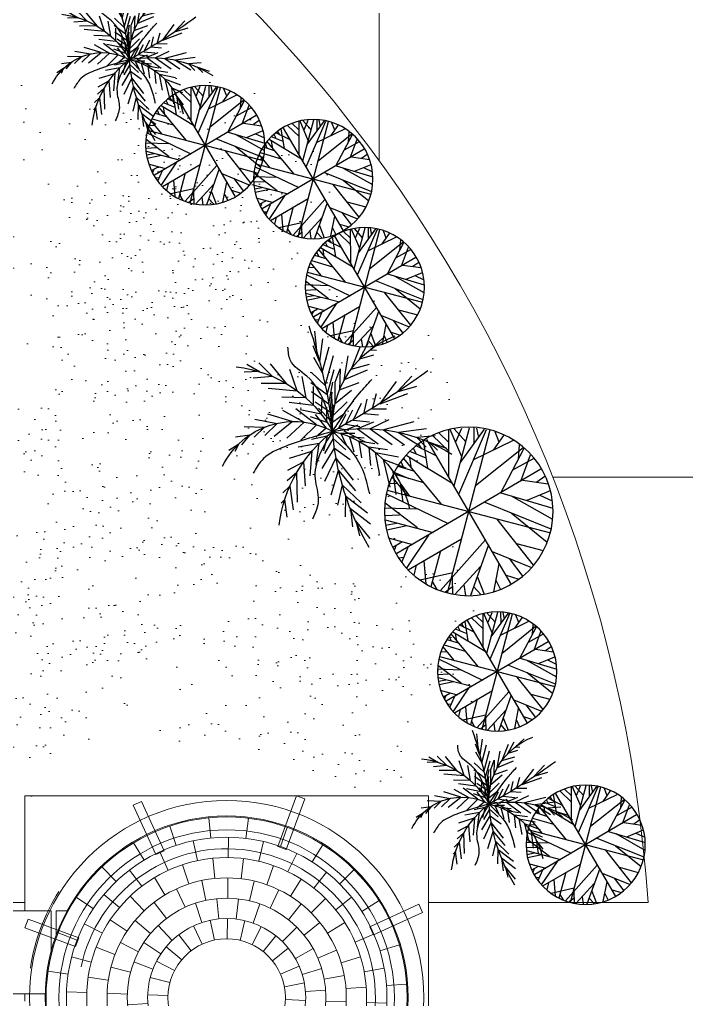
# Model space of a CAD drawing. Header units: millimetres. Extents: x 287 to 445, y 520 to 576.
# Drawn here: x 332.1 to 335.62, y 543.35 to 548.51 of the extents above; entities that cross this region are included whole.
import ezdxf

# ---------------------------------------------------------------- set-up
doc = ezdxf.new("R2010")
doc.units = ezdxf.units.MM
doc.header["$LTSCALE"] = 0.015
for name, color, linetype, lineweight in [('pasto', 56, 'Continuous', 5), ('PISOS', 7, 'Continuous', 18), ('rene pluma 01', 135, 'Continuous', 9), ('rene pluma02', 25, 'Continuous', 20), ('vereda', 31, 'Continuous', 13)]:
    doc.layers.add(name, color=color, linetype=linetype, lineweight=lineweight)
doc.layers.add('puntos alameda', color=94, linetype='Continuous')
pattern_1 = [(37.5, (349.85807, 325.6236), (-0.01280025, 0.3915306), [0, -0.308864, 0, -0.34544, 0, -0.3302]), (7.5, (349.85807, 325.6236), (0.3596186, 0.5734601), [0, -0.166624, 0, -0.278384, 0, -0.10668]), (327.5, (349.60814, 325.6236), (0.6327939, 0.00114975), [0, -0.1016, 0, -0.36576, 0, -0.47752]), (317.5, (349.60814, 325.6236), (0.6108452, 0.1783435), [0, -0.0508, 0, -0.239776, 0, -0.27432])]
pattern_2 = [(0, (-12.079, 0), (0, 3.175), []), (90, (-12.079, 0), (-3.175, 2e-16), [])]

# ---------------------------------------------------------------- blocks, each defined once
blk = doc.blocks.new('Tree - deciduous plan')
for p, q in [((-22.0458, 42.0753), (-16.5881, 57.6486)), ((-21.1656, 55.8436), (-0.0388, 45.0094)), ((-12.5388, 54.9406), (-7.9613, 59.4546)), ((-12.3627, 32.1443), (-12.5388, 58.7776)), ((-5.3205, 59.6806), (16.5105, 16.7963)), ((2.426, 54.9406), (-1.4472, 59.9056)), ((0, 59.9996), (0, -60)), ((0.4894, 48.6208), (3.6584, 59.6806)), ((18.2711, 35.5298), (5.419, 59.6806)), ((9.8203, 51.5549), (12.8133, 58.5516)), ((19.6795, 19.5047), (16.3344, 57.6486)), ((-32.6092, 50.4264), (-23.2782, 23.5674)), ((-31.2008, 51.1035), (-0.2149, 20.1818)), ((-26.4472, 46.5894), (-26.2712, 53.8116)), ((17.0387, 51.1035), (23.2006, 55.1666)), ((17.7429, 43.6552), (25.4894, 54.2636)), ((31.6513, 50.8778), (30.2429, 30.5643)), ((42, 42), (-42, -42)), ((42, -42), (-42, 42)), ((-40.1797, 44.558), (-36.4825, 43.2038)), ((-37.0107, 47.0408), (-35.25, 35.5298)), ((31.1232, 42.5267), (35.8767, 48.1693)), ((-45.8134, 38.2383), (-40.5318, 33.0471)), ((-43.8768, 36.4326), (-44.405, 40.2696)), ((36.2288, 25.1474), (48.9049, 35.0784)), ((37.1091, 37.1098), (46.6161, 37.5612)), ((-49.8627, 32.8214), (-32.7853, 32.8214)), ((-54.7923, 24.4702), (-47.75, 21.0847)), ((-53.2078, 27.4044), (-40.1797, 20.859)), ((54.3626, 25.3731), (20.9119, 0.3198)), ((23.3767, 23.3417), (53.3063, 27.4044)), ((-32.2571, 20.6333), (-59.1937, 9.348)), ((-57.081, 17.9248), (-47.0458, 14.7649)), ((-56.0247, 20.859), (-20.8134, 20.859)), ((-59.7219, 2.8025), (-12.0106, 12.0565)), ((-58.6656, 12.7336), (-35.9543, 7.5424)), ((29.3626, -6.6771), (59.4682, 7.091)), ((38.5175, 13.4107), (58.2359, 13.6364)), ((-54.6162, -24.7335), (-20.2853, 0.0941)), ((-60, 0), (60, 0)), ((-59.7219, -4.8714), (-54.2641, -6.6771)), ((-45.2853, -0.1316), (-59.0177, -10.0627)), ((9.2922, -9.1598), (59.6443, -2.8401)), ((-58.4895, -12.3197), (-36.4825, -11.6426)), ((-10.074, -10.0627), (-2.5036, -59.7178)), ((26.3697, -18.4138), (58.9401, -9.8369)), ((-57.081, -18.4138), (-45.2853, -17.9624)), ((-52.6797, -18.188), (-55.4966, -22.0251)), ((-53.2078, -27.442), (-16.7641, -16.6081)), ((-47.2219, -19.3166), (-50.2148, -26.3135)), ((-19.9331, -20.2194), (-28.5599, -52.721)), ((-14.8275, -15.0282), (-14.6515, -57.6865)), ((-0.0388, -19.0909), (25.8415, -53.8495)), ((18.6232, -18.6394), (26.7218, -53.3981)), ((18.7992, -18.6394), (57.3556, -17.2853)), ((38.1654, -18.188), (52.426, -29.0219)), ((-35.9543, -22.4765), (-44.0529, -40.5329)), ((45.9119, -24.0564), (55.595, -22.2508)), ((-38.9472, -29.0219), (-51.4472, -30.6018)), ((-46.5177, -30.1504), (-49.5106, -33.536)), ((-32.4331, -32.4075), (-48.1021, -35.5674)), ((-43.7008, -34.6645), (-46.6937, -37.373)), ((-14.6515, -32.1818), (-3.912, -59.4922)), ((30.419, -30.1504), (32.3556, -50.0125)), ((31.4753, -31.279), (49.6091, -33.3103)), ((41.5105, -32.6332), (46.088, -38.0501)), ((-24.6867, -37.8244), (-38.7712, -45.7241)), ((-14.6515, -36.2445), (-27.6797, -52.9467)), ((-6.2008, -36.2445), (17.919, -57.0094)), ((22.8485, -36.4702), (35.3485, -48.4326)), ((-26.2712, -43.9185), (-34.7219, -48.6583)), ((-14.6515, -47.3041), (-25.0388, -54.3009)), ((-21.5177, -45.4984), (-19.9331, -56.1065)), ((-8.4895, -47.5298), (-11.4825, -58.5893)), ((5.9471, -46.6269), (10.5246, -58.5893)), ((24.7852, -44.8213), (23.0246, -54.978)), ((-6.3768, -52.721), (-9.3698, -58.815)), ((8.4119, -53.1724), (3.8344, -59.4922))]:
    blk.add_line(p, q)
blk.add_circle((0, 0), 60)
blk = doc.blocks.new('i')
at = {"layer": 'puntos alameda'}
for points in [[(6835.981, 3374.241), (6835.398, 3373.521), (6835.552, 3374.13)], [(6835.987, 3373.656), (6835.19, 3373.046), (6835.273, 3373.768)], [(6832.641, 3373.377), (6832.552, 3372.668), (6832.406, 3372.816)], [(6834.981, 3373.371), (6835, 3372.54), (6835.865, 3373.21)], [(6832.468, 3372.408), (6832.753, 3372.134), (6832.879, 3373.081)], [(6835.612, 3372.807), (6834.856, 3372.087), (6834.662, 3372.899)], [(6833.062, 3372.776), (6833.031, 3371.583), (6832.641, 3371.927)], [(6837.565, 3372.532), (6837.177, 3372.003), (6837.292, 3372.781)], [(6832.671, 3371.496), (6833.299, 3371.162), (6833.362, 3372.115)], [(6834.406, 3372.479), (6834.705, 3371.511), (6835.381, 3372.319)], [(6837.415, 3371.413), (6836.5, 3371.068), (6836.763, 3372.171)], [(6837.014, 3372.473), (6836.905, 3371.557), (6837.521, 3371.821)], [(6832.743, 3371.013), (6833.635, 3370.731), (6833.554, 3371.725)], [(6835.301, 3371.888), (6834.601, 3370.996), (6834.149, 3371.95)], [(6834.055, 3371.423), (6834.54, 3370.606), (6835.169, 3371.071)], [(6836.362, 3371.693), (6836.193, 3370.784), (6837.113, 3370.959)], [(6833.814, 3371.262), (6833.927, 3370.416), (6833.091, 3370.574)], [(6836.157, 3370.438), (6835.519, 3370.327), (6835.623, 3371.004)], [(6836.678, 3370.678), (6835.916, 3370.571), (6835.986, 3371.306)], [(6830.299, 3370.685), (6830.7, 3370.44), (6830.549, 3370.737)], [(6833.617, 3370.247), (6834.254, 3370.115), (6834.101, 3370.72)], [(6834.999, 3370.672), (6834.496, 3370.226), (6834.145, 3370.822)], [(6835.729, 3370.212), (6835.146, 3370.151), (6835.322, 3370.763)], [(6838.589, 3370.121), (6837.853, 3370.183), (6838.223, 3370.573)], [(6839.056, 3370.617), (6838.362, 3370.38), (6838.681, 3370.684)], [(6830.569, 3370.159), (6831.147, 3370.081), (6830.817, 3370.479)], [(6830.915, 3369.74), (6831.734, 3369.771), (6831.32, 3370.173)], [(6832.458, 3369.085), (6833.32, 3369.566), (6832.631, 3370.21)], [(6833.188, 3370.295), (6833.819, 3369.668), (6832.99, 3369.025)], [(6833.774, 3369.263), (6834.206, 3369.808), (6833.795, 3370.17)], [(6835.357, 3370.023), (6834.794, 3370.024), (6835.008, 3370.48)], [(6835.481, 3369.687), (6834.917, 3369.919), (6835.774, 3370.35)], [(6836.103, 3369.561), (6835.469, 3369.83), (6836.293, 3370.434)], [(6836.728, 3369.474), (6835.971, 3369.832), (6836.863, 3370.468)], [(6837.724, 3369.557), (6836.509, 3369.875), (6837.355, 3370.475)], [(6838.24, 3369.829), (6837.114, 3369.978), (6837.99, 3370.53)], [(6831.343, 3369.452), (6832.244, 3369.615), (6831.745, 3370.098)], [(6832.121, 3370.122), (6832.85, 3369.542), (6831.871, 3369.24)], [(6834.998, 3369.258), (6834.706, 3369.813), (6835.126, 3369.89)], [(6835.566, 3369.757), (6834.98, 3369.663), (6835.282, 3369.075)], [(6833.567, 3369.333), (6834.24, 3369.566), (6834.239, 3368.968)], [(6833.906, 3369.01), (6834.384, 3369.503), (6834.519, 3368.877)], [(6834.969, 3369.208), (6834.469, 3369.574), (6834.393, 3368.904)], [(6835.615, 3368.822), (6835.289, 3369.489), (6835.95, 3369.556)], [(6834.04, 3368.585), (6834.009, 3369.241), (6833.172, 3369.069)], [(6833.769, 3368.748), (6834.365, 3369.149), (6834.455, 3368.36)], [(6835.054, 3368.749), (6834.489, 3369.296), (6834.434, 3368.542)], [(6836.308, 3369.282), (6835.723, 3369.236), (6835.855, 3368.643)], [(6836.218, 3368.424), (6836.052, 3369.037), (6836.633, 3369.025)], [(6833.237, 3367.73), (6833.394, 3368.59), (6832.424, 3368.568)], [(6832.721, 3368.767), (6833.701, 3368.886), (6833.695, 3368.131)], [(6833.627, 3368.342), (6834.313, 3368.835), (6834.474, 3367.961)], [(6835.228, 3368.293), (6834.57, 3368.829), (6834.571, 3367.967)], [(6837.474, 3368.431), (6836.358, 3368.847), (6837.031, 3367.937)], [(6831.876, 3368.201), (6833.046, 3368.307), (6832.755, 3367.453)], [(6833.59, 3367.968), (6834.244, 3368.457), (6834.537, 3367.459)], [(6834.571, 3367.967), (6834.773, 3367.426), (6834.751, 3368.265), (6835.531, 3367.979)], [(6837.645, 3367.716), (6837.061, 3368.348), (6837.844, 3368.117)], [(6831.504, 3367.19), (6832.055, 3367.735), (6831.284, 3367.804)], [(6831.956, 3367.22), (6832.598, 3368.011), (6831.605, 3368.019)], [(6833.621, 3367.568), (6834.173, 3368.101), (6834.498, 3366.895)], [(6835.858, 3367.483), (6834.938, 3367.872), (6835.099, 3366.908)], [(6831.019, 3367.237), (6831.527, 3367.539), (6830.921, 3367.561)], [(6833.695, 3366.952), (6834.054, 3367.572), (6834.328, 3366.546)], [(6835.57, 3366.533), (6835.212, 3367.441), (6835.95, 3367.242)], [(6834.068, 3366.224), (6833.944, 3367.137), (6833.685, 3366.497)], [(6836.104, 3366.873), (6835.546, 3367.044), (6835.904, 3366.371)], [(6833.743, 3365.911), (6833.821, 3366.688)], [(6836.49, 3366.2), (6835.979, 3366.658), (6836.228, 3366.676)]]:
    blk.add_lwpolyline(points, dxfattribs=at)
for centre, radius, start, end in [((6845.114, 3369.143), 10.672, 149.2725, 175.7189), ((6837.864, 3374.365), 5.577, 186.8007, 232.5313), ((6833.609, 3373.876), 4.03, 282.3691, 348.2759), ((6832.926, 3372.746), 3.204, 206.1678, 298.8527), ((6835.697, 3376.513), 6.687, 259.4397, 302.1776), ((6830.032, 3372.38), 5.067, 276.4241, 331.1994), ((6814.481, 3372.25), 20.124, 341.0229, 353.4051), ((6838.322, 3369.721), 3.856, 176.7505, 249.5716), ((6816.597, 3337.663), 36.895, 53.9971, 61.0215)]:
    blk.add_arc(centre, radius, start, end, dxfattribs=at)
for points in [[(6834.472, 3369.939), (6833.762, 3371.844), (6833.893, 3372.69), (6833.66, 3373.458)], [(6834.472, 3369.939), (6835.615, 3371.353), (6835.902, 3372.251), (6835.948, 3372.439)], [(6834.472, 3369.939), (6832.571, 3370.538), (6831.694, 3371.028), (6831.285, 3371.607)], [(6834.472, 3369.939), (6833.439, 3367.726), (6832.769, 3367.07), (6832.677, 3366.563)], [(6834.472, 3369.939), (6835.56, 3368.386), (6836.04, 3367.852)]]:
    blk.add_spline(points, degree=3, dxfattribs=at)
blk = doc.blocks.new('A$C09AA4061')
at = {"layer": 'rene pluma02'}
for p, q in [((5.217, 10.8), (5.1, 11.39)), ((6.259, 10.89), (6.274, 11.492)), ((7.296, 10.75), (7.441, 11.334)), ((4.221, 10.484), (3.976, 11.034)), ((5.788, 10.275), (5.736, 10.874)), ((6.701, 10.253), (6.781, 10.849)), ((8.276, 10.387), (8.546, 10.925)), ((4.892, 10.096), (4.71, 10.669)), ((7.587, 10.032), (7.796, 10.596)), ((3.317, 9.956), (2.959, 10.44)), ((4.057, 9.726), (3.754, 10.245)), ((5.453, 9.621), (5.335, 10.21)), ((6.231, 9.688), (6.245, 10.289)), ((7.004, 9.584), (7.15, 10.167)), ((9.153, 9.817), (9.535, 10.283)), ((4.709, 9.384), (4.465, 9.934)), ((8.403, 9.622), (8.73, 10.126)), ((2.552, 9.244), (2.096, 9.637)), ((3.324, 9.181), (2.915, 9.622)), ((5.892, 9.077), (5.84, 9.676)), ((6.54, 9.061), (6.62, 9.657)), ((7.736, 9.312), (8.006, 9.85)), ((4.034, 8.991), (3.676, 9.474)), ((5.256, 8.95), (5.074, 9.523)), ((7.169, 8.904), (7.378, 9.468)), ((8.391, 8.887), (8.772, 9.352)), ((9.109, 9.043), (9.539, 9.464)), ((9.884, 9.07), (10.358, 9.44)), ((4.664, 8.687), (4.36, 9.206)), ((5.688, 8.441), (5.57, 9.031)), ((6.202, 8.486), (6.216, 9.087)), ((6.713, 8.417), (6.859, 9)), ((7.748, 8.613), (8.075, 9.118)), ((2.728, 8.49), (2.232, 8.829)), ((3.462, 8.459), (3.007, 8.852)), ((4.143, 8.301), (3.734, 8.741)), ((5.196, 8.285), (4.953, 8.835)), ((1.96, 8.382), (1.429, 8.665)), ((5.996, 7.879), (5.944, 8.478)), ((6.379, 7.87), (6.459, 8.466)), ((7.629, 7.957), (8.01, 8.422)), ((8.25, 8.203), (8.679, 8.623)), ((8.937, 8.329), (9.411, 8.699)), ((9.777, 8.144), (10.303, 8.434)), ((3.72, 7.81), (3.224, 8.15)), ((5.27, 7.648), (4.967, 8.168)), ((5.62, 7.804), (5.438, 8.377)), ((6.751, 7.777), (6.96, 8.341)), ((10.53, 7.962), (11.086, 8.193)), ((2.298, 7.684), (1.739, 7.907)), ((3.021, 7.815), (2.491, 8.099)), ((4.373, 7.674), (3.918, 8.067)), ((4.962, 7.42), (4.552, 7.86)), ((7.093, 7.605), (7.421, 8.109)), ((8.06, 7.494), (8.551, 7.84)), ((8.723, 7.565), (9.25, 7.855)), ((1.572, 7.411), (0.992, 7.571)), ((7.39, 7.362), (7.82, 7.782)), ((9.419, 7.502), (9.975, 7.732)), ((3.414, 7.238), (2.856, 7.461)), ((4.082, 7.249), (3.551, 7.532)), ((4.712, 7.13), (4.216, 7.47)), ((7.67, 6.985), (8.196, 7.275)), ((8.308, 7.042), (8.864, 7.272)), ((10.126, 7.301), (10.704, 7.468)), ((2.731, 7.09), (2.152, 7.251)), ((4.531, 6.792), (3.973, 7.015)), ((8.971, 6.966), (9.549, 7.133)), ((10.822, 6.958), (11.415, 7.061)), ((2.054, 6.804), (1.461, 6.899)), ((3.242, 6.613), (2.648, 6.708)), ((3.89, 6.77), (3.311, 6.93)), ((7.816, 6.631), (8.394, 6.798)), ((9.637, 6.752), (10.229, 6.855)), ((1.406, 6.378), (0.805, 6.408)), ((4.429, 6.422), (3.835, 6.518)), ((8.452, 6.547), (9.044, 6.649)), ((10.282, 6.401), (10.883, 6.438)), ((2.607, 6.319), (2.007, 6.349)), ((7.882, 6.253), (8.482, 6.29)), ((9.082, 6.327), (9.682, 6.364)), ((2.01, 5.892), (1.41, 5.855)), ((3.21, 5.965), (2.61, 5.928)), ((4.41, 6.039), (3.81, 6.002)), ((7.863, 5.87), (8.457, 5.775)), ((9.685, 5.973), (10.285, 5.944)), ((10.886, 5.914), (11.487, 5.885)), ((2.655, 5.54), (2.063, 5.437)), ((3.84, 5.746), (3.248, 5.643)), ((4.476, 5.662), (3.898, 5.494)), ((8.402, 5.523), (8.981, 5.362)), ((9.05, 5.68), (9.644, 5.584)), ((1.471, 5.334), (0.878, 5.232)), ((3.321, 5.327), (2.743, 5.159)), ((3.984, 5.251), (3.428, 5.02)), ((4.622, 5.308), (4.096, 5.018)), ((7.761, 5.501), (8.319, 5.278)), ((10.238, 5.489), (10.831, 5.393)), ((2.166, 4.992), (1.588, 4.824)), ((7.58, 5.163), (8.076, 4.823)), ((8.21, 5.044), (8.741, 4.76)), ((8.878, 5.055), (9.436, 4.832)), ((9.561, 5.202), (10.14, 5.042)), ((3.569, 4.728), (3.042, 4.438)), ((4.302, 4.705), (3.829, 4.334)), ((4.903, 4.931), (4.473, 4.51)), ((5.199, 4.688), (4.872, 4.183)), ((7.023, 4.644), (7.326, 4.125)), ((7.33, 4.873), (7.74, 4.432)), ((10.72, 4.882), (11.3, 4.721)), ((2.945, 4.628), (2.402, 4.37)), ((5.541, 4.516), (5.332, 3.952)), ((5.913, 4.423), (5.833, 3.827)), ((6.296, 4.414), (6.348, 3.815)), ((6.672, 4.489), (6.854, 3.916)), ((7.919, 4.618), (8.374, 4.226)), ((8.572, 4.483), (9.068, 4.143)), ((9.271, 4.477), (9.802, 4.194)), ((9.994, 4.609), (10.553, 4.385)), ((1.762, 4.33), (1.206, 4.1)), ((4.043, 4.09), (3.613, 3.67)), ((4.663, 4.336), (4.282, 3.871)), ((7.541, 4.267), (7.9, 3.784)), ((2.62, 3.969), (2.109, 3.653)), ((3.355, 3.964), (2.882, 3.593)), ((5.579, 3.876), (5.434, 3.292)), ((6.09, 3.807), (6.076, 3.205)), ((6.604, 3.851), (6.722, 3.261)), ((8.149, 3.992), (8.559, 3.552)), ((8.83, 3.833), (9.285, 3.441)), ((9.564, 3.803), (10.06, 3.463)), ((10.332, 3.911), (10.863, 3.627)), ((4.544, 3.679), (4.217, 3.175)), ((7.629, 3.605), (7.932, 3.086)), ((2.266, 3.414), (1.774, 3.067)), ((3.183, 3.249), (2.753, 2.829)), ((3.901, 3.405), (3.52, 2.94)), ((5.123, 3.388), (4.914, 2.824)), ((5.752, 3.231), (5.672, 2.635)), ((6.4, 3.216), (6.452, 2.617)), ((7.036, 3.342), (7.218, 2.769)), ((8.258, 3.302), (8.616, 2.819)), ((4.556, 2.98), (4.286, 2.443)), ((7.584, 2.908), (7.828, 2.358)), ((8.968, 3.111), (9.377, 2.671)), ((9.741, 3.048), (10.196, 2.655)), ((3.889, 2.67), (3.562, 2.166)), ((5.288, 2.709), (5.142, 2.125)), ((6.839, 2.672), (6.957, 2.082)), ((3.139, 2.475), (2.758, 2.01)), ((6.062, 2.604), (6.047, 2.003)), ((8.235, 2.567), (8.538, 2.048)), ((8.975, 2.336), (9.333, 1.853)), ((4.705, 2.261), (4.496, 1.697)), ((5.591, 2.039), (5.511, 1.443)), ((7.4, 2.196), (7.582, 1.623)), ((6.504, 2.018), (6.556, 1.419)), ((8.071, 1.809), (8.316, 1.259)), ((7.075, 1.493), (7.193, 0.902)), ((6.033, 1.402), (6.019, 0.8))]:
    blk.add_line(p, q, dxfattribs=at)
for points in [[(7.882, 12.225), (7.624, 12.292), (7.217, 10.744), (7.475, 10.676)], [(2.843, 11.543), (3.073, 11.677), (3.88, 10.294), (3.65, 10.16)], [(11.677, 9.219), (11.542, 9.45), (10.16, 8.643), (10.294, 8.412)], [(0, 7.625), (0.068, 7.883), (1.616, 7.476), (1.548, 7.218)], [(12.292, 4.667), (12.224, 4.409), (10.676, 4.816), (10.744, 5.075)], [(0.75, 2.843), (0.615, 3.074), (1.998, 3.88), (2.133, 3.65)], [(9.219, 0.615), (9.449, 0.75), (8.643, 2.133), (8.412, 1.998)], [(4.41, 0.068), (4.668, 0), (5.075, 1.548), (4.817, 1.616)]]:
    blk.add_lwpolyline(points, close=True, dxfattribs=at)
for radius in [5.835, 5.347, 4.745, 4.144, 3.543, 2.942, 2.34, 1.739]:
    blk.add_circle((6.146, 6.146), radius, dxfattribs=at)
for radius, start, end in [(4.405, 196.6247, 173.6843), (5.878, 153.3178, 177.0105), (5.878, 194.1501, 219.1178)]:
    blk.add_arc((6.146, 6.146), radius, start, end, dxfattribs=at)

msp = doc.modelspace()

# ---------------------------------------------------------------- hatches: boundary and pattern name
at = {"layer": 'pasto', "ltscale": 0.3}
h = msp.add_hatch(dxfattribs=at)
h.set_pattern_fill('AR-SAND', color=256, scale=0.008, style=0)
h.set_pattern_definition([(37.5, (347.5837, 328.05463), (-0.01280025, 0.3915306), [0, -0.308864, 0, -0.34544, 0, -0.3302]), (7.5, (347.5837, 328.05463), (0.3596186, 0.5734601), [0, -0.166624, 0, -0.278384, 0, -0.10668]), (327.5, (347.33378, 328.05463), (0.6327939, 0.00114975), [0, -0.1016, 0, -0.36576, 0, -0.47752]), (317.5, (347.3338, 328.05463), (0.6108452, 0.1783435), [0, -0.0508, 0, -0.239776, 0, -0.27432])])
edge = h.paths.add_edge_path()
edge.add_arc((331.6478, 547.9091), 0.5882, 0, 360)
h = msp.add_hatch(dxfattribs=at)
h.set_pattern_fill('AR-SAND', color=256, scale=0.008, style=0)
h.set_pattern_definition([(37.5, (349.09804, 327.8311), (-0.01280025, 0.3915306), [0, -0.308864, 0, -0.34544, 0, -0.3302]), (7.5, (349.09804, 327.8311), (0.3596186, 0.5734601), [0, -0.166624, 0, -0.278384, 0, -0.10668]), (327.5, (348.8481, 327.8311), (0.6327939, 0.00114975), [0, -0.1016, 0, -0.36576, 0, -0.47752]), (317.5, (348.8481, 327.8311), (0.6108452, 0.1783435), [0, -0.0508, 0, -0.239776, 0, -0.27432])])
edge = h.paths.add_edge_path()
edge.add_arc((333.1621, 547.6856), 0.5882, 0, 360)
h = msp.add_hatch(dxfattribs=at)
h.set_pattern_fill('AR-SAND', color=256, scale=0.008, style=0)
h.set_pattern_definition([(37.5, (348.64344, 327.66968), (-0.01280025, 0.3915306), [0, -0.308864, 0, -0.34544, 0, -0.3302]), (7.5, (348.64344, 327.6697), (0.3596186, 0.5734601), [0, -0.166624, 0, -0.278384, 0, -0.10668]), (327.5, (348.3935, 327.66968), (0.6327939, 0.00114975), [0, -0.1016, 0, -0.36576, 0, -0.47752]), (317.5, (348.3935, 327.6697), (0.6108452, 0.1783435), [0, -0.0508, 0, -0.239776, 0, -0.27432])])
edge = h.paths.add_edge_path()
edge.add_arc((332.7075, 547.5241), 0.5882, 0, 360)
h = msp.add_hatch(dxfattribs=at)
h.set_pattern_fill('AR-SAND', color=256, scale=0.008, style=0)
h.set_pattern_definition([(37.5, (348.94387, 327.67705), (-0.01280025, 0.3915306), [0, -0.308864, 0, -0.34544, 0, -0.3302]), (7.5, (348.9439, 327.67705), (0.3596186, 0.5734601), [0, -0.166624, 0, -0.278384, 0, -0.10668]), (327.5, (348.69394, 327.67705), (0.6327939, 0.00114975), [0, -0.1016, 0, -0.36576, 0, -0.47752]), (317.5, (348.69394, 327.67705), (0.6108452, 0.1783435), [0, -0.0508, 0, -0.239776, 0, -0.27432])])
edge = h.paths.add_edge_path()
edge.add_arc((333.008, 547.5315), 0.5882, 0, 360)
h = msp.add_hatch(dxfattribs=at)
h.set_pattern_fill('AR-SAND', color=256, scale=0.008, style=0)
h.set_pattern_definition([(37.5, (348.72586, 327.58732), (-0.01280025, 0.3915306), [0, -0.308864, 0, -0.34544, 0, -0.3302]), (7.5, (348.72586, 327.5873), (0.3596186, 0.5734601), [0, -0.166624, 0, -0.278384, 0, -0.10668]), (327.5, (348.47593, 327.58732), (0.6327939, 0.00114975), [0, -0.1016, 0, -0.36576, 0, -0.47752]), (317.5, (348.4759, 327.5873), (0.6108452, 0.1783435), [0, -0.0508, 0, -0.239776, 0, -0.27432])])
edge = h.paths.add_edge_path()
edge.add_arc((332.79, 547.4418), 0.5882, 0, 360)
h = msp.add_hatch(dxfattribs=at)
h.set_pattern_fill('AR-SAND', color=256, scale=0.008, style=0)
h.set_pattern_definition([(37.5, (348.89983, 327.47898), (-0.01280025, 0.3915306), [0, -0.308864, 0, -0.34544, 0, -0.3302]), (7.5, (348.89983, 327.479), (0.3596186, 0.5734601), [0, -0.166624, 0, -0.278384, 0, -0.10668]), (327.5, (348.6499, 327.47898), (0.6327939, 0.00114975), [0, -0.1016, 0, -0.36576, 0, -0.47752]), (317.5, (348.6499, 327.479), (0.6108452, 0.1783435), [0, -0.0508, 0, -0.239776, 0, -0.27432])])
edge = h.paths.add_edge_path()
edge.add_arc((332.9639, 547.3334), 0.5882, 0, 360)
h = msp.add_hatch(dxfattribs=at)
h.set_pattern_fill('AR-SAND', color=256, scale=0.008, style=0)
h.set_pattern_definition([(37.5, (348.68464, 327.34025), (-0.01280025, 0.3915306), [0, -0.308864, 0, -0.34544, 0, -0.3302]), (7.5, (348.68464, 327.34025), (0.3596186, 0.5734601), [0, -0.166624, 0, -0.278384, 0, -0.10668]), (327.5, (348.4347, 327.34025), (0.6327939, 0.00114975), [0, -0.1016, 0, -0.36576, 0, -0.47752]), (317.5, (348.4347, 327.34025), (0.6108452, 0.1783435), [0, -0.0508, 0, -0.239776, 0, -0.27432])])
edge = h.paths.add_edge_path()
edge.add_arc((332.7487, 547.1947), 0.5882, 0, 360)
h = msp.add_hatch(dxfattribs=at)
h.set_pattern_fill('AR-SAND', color=256, scale=0.008, style=0)
h.set_pattern_definition([(37.5, (348.64344, 327.17553), (-0.01280025, 0.3915306), [0, -0.308864, 0, -0.34544, 0, -0.3302]), (7.5, (348.64344, 327.17553), (0.3596186, 0.5734601), [0, -0.166624, 0, -0.278384, 0, -0.10668]), (327.5, (348.3935, 327.17553), (0.6327939, 0.00114975), [0, -0.1016, 0, -0.36576, 0, -0.47752]), (317.5, (348.3935, 327.17553), (0.6108452, 0.1783435), [0, -0.0508, 0, -0.239776, 0, -0.27432])])
edge = h.paths.add_edge_path()
edge.add_arc((332.7075, 547.03), 0.5882, 0, 360)
h = msp.add_hatch(dxfattribs=at)
h.set_pattern_fill('AR-SAND', color=256, scale=0.008, style=0)
h.set_pattern_definition([(37.5, (348.02523, 327.052), (-0.01280025, 0.3915306), [0, -0.308864, 0, -0.34544, 0, -0.3302]), (7.5, (348.02523, 327.052), (0.3596186, 0.5734601), [0, -0.166624, 0, -0.278384, 0, -0.10668]), (327.5, (347.7753, 327.052), (0.6327939, 0.00114975), [0, -0.1016, 0, -0.36576, 0, -0.47752]), (317.5, (347.7753, 327.052), (0.6108452, 0.1783435), [0, -0.0508, 0, -0.239776, 0, -0.27432])])
edge = h.paths.add_edge_path()
edge.add_arc((332.0893, 546.9065), 0.5882, 0, 360)
h = msp.add_hatch(dxfattribs=at)
h.set_pattern_fill('AR-SAND', color=256, scale=0.008, style=0)
h.set_pattern_definition([(37.5, (348.02523, 326.88728), (-0.01280025, 0.3915306), [0, -0.308864, 0, -0.34544, 0, -0.3302]), (7.5, (348.02523, 326.8873), (0.3596186, 0.5734601), [0, -0.166624, 0, -0.278384, 0, -0.10668]), (327.5, (347.7753, 326.88728), (0.6327939, 0.00114975), [0, -0.1016, 0, -0.36576, 0, -0.47752]), (317.5, (347.7753, 326.8873), (0.6108452, 0.1783435), [0, -0.0508, 0, -0.239776, 0, -0.27432])])
edge = h.paths.add_edge_path()
edge.add_arc((332.0893, 546.7417), 0.5882, 0, 360)
h = msp.add_hatch(dxfattribs=at)
h.set_pattern_fill('AR-SAND', color=256, scale=0.008, style=0)
h.set_pattern_definition([(37.5, (349.72956, 326.7375), (-0.01280025, 0.3915306), [0, -0.308864, 0, -0.34544, 0, -0.3302]), (7.5, (349.72956, 326.7375), (0.3596186, 0.5734601), [0, -0.166624, 0, -0.278384, 0, -0.10668]), (327.5, (349.47962, 326.7375), (0.6327939, 0.00114975), [0, -0.1016, 0, -0.36576, 0, -0.47752]), (317.5, (349.4796, 326.7375), (0.6108452, 0.1783435), [0, -0.0508, 0, -0.239776, 0, -0.27432])])
edge = h.paths.add_edge_path()
edge.add_arc((333.7937, 546.592), 0.5882, 0, 360)
h = msp.add_hatch(dxfattribs=at)
h.set_pattern_fill('AR-SAND', color=256, scale=0.008, style=0)
h.set_pattern_definition([(37.5, (348.76708, 326.6402), (-0.01280025, 0.3915306), [0, -0.308864, 0, -0.34544, 0, -0.3302]), (7.5, (348.7671, 326.6402), (0.3596186, 0.5734601), [0, -0.166624, 0, -0.278384, 0, -0.10668]), (327.5, (348.51714, 326.6402), (0.6327939, 0.00114975), [0, -0.1016, 0, -0.36576, 0, -0.47752]), (317.5, (348.51714, 326.6402), (0.6108452, 0.1783435), [0, -0.0508, 0, -0.239776, 0, -0.27432])])
edge = h.paths.add_edge_path()
edge.add_arc((332.8312, 546.4947), 0.5882, 0, 360)
h = msp.add_hatch(dxfattribs=at)
h.set_pattern_fill('AR-SAND', color=256, scale=0.008, style=0)
h.set_pattern_definition([(37.5, (349.579, 326.54945), (-0.01280025, 0.3915306), [0, -0.308864, 0, -0.34544, 0, -0.3302]), (7.5, (349.579, 326.54945), (0.3596186, 0.5734601), [0, -0.166624, 0, -0.278384, 0, -0.10668]), (327.5, (349.32906, 326.54945), (0.6327939, 0.00114975), [0, -0.1016, 0, -0.36576, 0, -0.47752]), (317.5, (349.32906, 326.54945), (0.6108452, 0.1783435), [0, -0.0508, 0, -0.239776, 0, -0.27432])])
edge = h.paths.add_edge_path()
edge.add_arc((333.6431, 546.4039), 0.5882, 0, 360)
h = msp.add_hatch(dxfattribs=at)
h.set_pattern_fill('AR-SAND', color=256, scale=0.008, style=0)
h.set_pattern_definition([(37.5, (348.31372, 326.4343), (-0.01280025, 0.3915306), [0, -0.308864, 0, -0.34544, 0, -0.3302]), (7.5, (348.3137, 326.4343), (0.3596186, 0.5734601), [0, -0.166624, 0, -0.278384, 0, -0.10668]), (327.5, (348.0638, 326.4343), (0.6327939, 0.00114975), [0, -0.1016, 0, -0.36576, 0, -0.47752]), (317.5, (348.0638, 326.4343), (0.6108452, 0.1783435), [0, -0.0508, 0, -0.239776, 0, -0.27432])])
edge = h.paths.add_edge_path()
edge.add_arc((332.3778, 546.2888), 0.5882, 0, 360)
h = msp.add_hatch(dxfattribs=at)
h.set_pattern_fill('AR-SAND', color=256, scale=0.008, style=0)
h.set_pattern_definition([(37.5, (349.05204, 326.3238), (-0.01280025, 0.3915306), [0, -0.308864, 0, -0.34544, 0, -0.3302]), (7.5, (349.05204, 326.3238), (0.3596186, 0.5734601), [0, -0.166624, 0, -0.278384, 0, -0.10668]), (327.5, (348.8021, 326.3238), (0.6327939, 0.00114975), [0, -0.1016, 0, -0.36576, 0, -0.47752]), (317.5, (348.8021, 326.3238), (0.6108452, 0.1783435), [0, -0.0508, 0, -0.239776, 0, -0.27432])])
edge = h.paths.add_edge_path()
edge.add_arc((333.1161, 546.1783), 0.5882, 0, 360)
h = msp.add_hatch(dxfattribs=at)
h.set_pattern_fill('AR-SAND', color=256, scale=0.008, style=0)
h.set_pattern_definition([(37.5, (347.99812, 326.06054), (-0.01280025, 0.3915306), [0, -0.308864, 0, -0.34544, 0, -0.3302]), (7.5, (347.9981, 326.06054), (0.3596186, 0.5734601), [0, -0.166624, 0, -0.278384, 0, -0.10668]), (327.5, (347.7482, 326.06054), (0.6327939, 0.00114975), [0, -0.1016, 0, -0.36576, 0, -0.47752]), (317.5, (347.7482, 326.06054), (0.6108452, 0.1783435), [0, -0.0508, 0, -0.239776, 0, -0.27432])])
edge = h.paths.add_edge_path()
edge.add_arc((332.0622, 545.915), 0.5882, 0, 360)
h = msp.add_hatch(dxfattribs=at)
h.set_pattern_fill('AR-SAND', color=256, scale=0.008, style=0)
h.set_pattern_definition([(37.5, (348.47858, 325.81663), (-0.01280025, 0.3915306), [0, -0.308864, 0, -0.34544, 0, -0.3302]), (7.5, (348.4786, 325.81663), (0.3596186, 0.5734601), [0, -0.166624, 0, -0.278384, 0, -0.10668]), (327.5, (348.22865, 325.81663), (0.6327939, 0.00114975), [0, -0.1016, 0, -0.36576, 0, -0.47752]), (317.5, (348.22865, 325.81663), (0.6108452, 0.1783435), [0, -0.0508, 0, -0.239776, 0, -0.27432])])
edge = h.paths.add_edge_path()
edge.add_arc((332.5427, 545.6711), 0.5882, 0, 360)
h = msp.add_hatch(dxfattribs=at)
h.set_pattern_fill('AR-SAND', color=256, scale=0.008, style=0)
h.set_pattern_definition([(37.5, (348.29924, 325.75968), (-0.01280025, 0.3915306), [0, -0.308864, 0, -0.34544, 0, -0.3302]), (7.5, (348.29924, 325.7597), (0.3596186, 0.5734601), [0, -0.166624, 0, -0.278384, 0, -0.10668]), (327.5, (348.0493, 325.75968), (0.6327939, 0.00114975), [0, -0.1016, 0, -0.36576, 0, -0.47752]), (317.5, (348.0493, 325.7597), (0.6108452, 0.1783435), [0, -0.0508, 0, -0.239776, 0, -0.27432])])
edge = h.paths.add_edge_path()
edge.add_arc((332.3633, 545.6141), 0.5882, 0, 360)
h = msp.add_hatch(dxfattribs=at)
h.set_pattern_fill('AR-SAND', color=256, scale=0.008, style=0)
h.set_pattern_definition(pattern_1)
edge = h.paths.add_edge_path()
edge.add_arc((333.9222, 545.4781), 0.5882, 0, 360)
h = msp.add_hatch(dxfattribs=at)
h.set_pattern_fill('AR-SAND', color=256, scale=0.008, style=0)
h.set_pattern_definition(pattern_1)
edge = h.paths.add_edge_path()
edge.add_arc((333.9222, 545.4781), 0.5882, 0, 360)
h = msp.add_hatch(dxfattribs=at)
h.set_pattern_fill('AR-SAND', color=256, scale=0.008, style=0)
h.set_pattern_definition([(37.5, (348.18632, 325.4588), (-0.01280025, 0.3915306), [0, -0.308864, 0, -0.34544, 0, -0.3302]), (7.5, (348.1863, 325.4588), (0.3596186, 0.5734601), [0, -0.166624, 0, -0.278384, 0, -0.10668]), (327.5, (347.9364, 325.4588), (0.6327939, 0.00114975), [0, -0.1016, 0, -0.36576, 0, -0.47752]), (317.5, (347.9364, 325.4588), (0.6108452, 0.1783435), [0, -0.0508, 0, -0.239776, 0, -0.27432])])
edge = h.paths.add_edge_path()
edge.add_arc((332.2504, 545.3133), 0.5882, 0, 360)
h = msp.add_hatch(dxfattribs=at)
h.set_pattern_fill('AR-SAND', color=256, scale=0.008, style=0)
h.set_pattern_definition([(37.5, (348.92185, 325.3883), (-0.01280025, 0.3915306), [0, -0.308864, 0, -0.34544, 0, -0.3302]), (7.5, (348.92185, 325.3883), (0.3596186, 0.5734601), [0, -0.166624, 0, -0.278384, 0, -0.10668]), (327.5, (348.6719, 325.3883), (0.6327939, 0.00114975), [0, -0.1016, 0, -0.36576, 0, -0.47752]), (317.5, (348.6719, 325.3883), (0.6108452, 0.1783435), [0, -0.0508, 0, -0.239776, 0, -0.27432])])
edge = h.paths.add_edge_path()
edge.add_arc((332.986, 545.2428), 0.5882, 0, 360)
h = msp.add_hatch(dxfattribs=at)
h.set_pattern_fill('AR-SAND', color=256, scale=0.008, style=0)
h.set_pattern_definition([(37.5, (347.62172, 325.346), (-0.01280025, 0.3915306), [0, -0.308864, 0, -0.34544, 0, -0.3302]), (7.5, (347.6217, 325.346), (0.3596186, 0.5734601), [0, -0.166624, 0, -0.278384, 0, -0.10668]), (327.5, (347.3718, 325.346), (0.6327939, 0.00114975), [0, -0.1016, 0, -0.36576, 0, -0.47752]), (317.5, (347.3718, 325.346), (0.6108452, 0.1783435), [0, -0.0508, 0, -0.239776, 0, -0.27432])])
edge = h.paths.add_edge_path()
edge.add_arc((331.6858, 545.2004), 0.5882, 0, 360)
h = msp.add_hatch(dxfattribs=at)
h.set_pattern_fill('AR-SAND', color=256, scale=0.008, style=0)
h.set_pattern_definition([(37.5, (349.3403, 325.3443), (-0.01280025, 0.3915306), [0, -0.308864, 0, -0.34544, 0, -0.3302]), (7.5, (349.3403, 325.3443), (0.3596186, 0.5734601), [0, -0.166624, 0, -0.278384, 0, -0.10668]), (327.5, (349.09036, 325.3443), (0.6327939, 0.00114975), [0, -0.1016, 0, -0.36576, 0, -0.47752]), (317.5, (349.09036, 325.3443), (0.6108452, 0.1783435), [0, -0.0508, 0, -0.239776, 0, -0.27432])])
edge = h.paths.add_edge_path()
edge.add_arc((333.4044, 545.1988), 0.5882, 0, 360)
h = msp.add_hatch(dxfattribs=at)
h.set_pattern_fill('AR-SAND', color=256, scale=0.008, style=0)
h.set_pattern_definition([(37.5, (347.99812, 325.27077), (-0.01280025, 0.3915306), [0, -0.308864, 0, -0.34544, 0, -0.3302]), (7.5, (347.9981, 325.27077), (0.3596186, 0.5734601), [0, -0.166624, 0, -0.278384, 0, -0.10668]), (327.5, (347.7482, 325.27077), (0.6327939, 0.00114975), [0, -0.1016, 0, -0.36576, 0, -0.47752]), (317.5, (347.7482, 325.27077), (0.6108452, 0.1783435), [0, -0.0508, 0, -0.239776, 0, -0.27432])])
edge = h.paths.add_edge_path()
edge.add_arc((332.0622, 545.1252), 0.5882, 0, 360)
h = msp.add_hatch(dxfattribs=at)
h.set_pattern_fill('AR-SAND', color=256, scale=0.008, style=0)
h.set_pattern_definition([(37.5, (349.6266, 325.23427), (-0.01280025, 0.3915306), [0, -0.308864, 0, -0.34544, 0, -0.3302]), (7.5, (349.6266, 325.23427), (0.3596186, 0.5734601), [0, -0.166624, 0, -0.278384, 0, -0.10668]), (327.5, (349.37667, 325.23427), (0.6327939, 0.00114975), [0, -0.1016, 0, -0.36576, 0, -0.47752]), (317.5, (349.37667, 325.23427), (0.6108452, 0.1783435), [0, -0.0508, 0, -0.239776, 0, -0.27432])])
edge = h.paths.add_edge_path()
edge.add_arc((333.6907, 545.0887), 0.5882, 0, 360)
h = msp.add_hatch(dxfattribs=at)
h.set_pattern_fill('AR-SAND', color=256, scale=0.008, style=0)
h.set_pattern_definition([(37.5, (349.84684, 325.14624), (-0.01280025, 0.3915306), [0, -0.308864, 0, -0.34544, 0, -0.3302]), (7.5, (349.84684, 325.14624), (0.3596186, 0.5734601), [0, -0.166624, 0, -0.278384, 0, -0.10668]), (327.5, (349.5969, 325.14624), (0.6327939, 0.00114975), [0, -0.1016, 0, -0.36576, 0, -0.47752]), (317.5, (349.5969, 325.14624), (0.6108452, 0.1783435), [0, -0.0508, 0, -0.239776, 0, -0.27432])])
edge = h.paths.add_edge_path()
edge.add_arc((333.9109, 545.0007), 0.5882, 0, 360)
h = msp.add_hatch(dxfattribs=at)
h.set_pattern_fill('AR-SAND', color=256, scale=0.008, style=0)
h.set_pattern_definition([(37.5, (347.697, 324.9699), (-0.01280025, 0.3915306), [0, -0.308864, 0, -0.34544, 0, -0.3302]), (7.5, (347.697, 324.9699), (0.3596186, 0.5734601), [0, -0.166624, 0, -0.278384, 0, -0.10668]), (327.5, (347.44707, 324.9699), (0.6327939, 0.00114975), [0, -0.1016, 0, -0.36576, 0, -0.47752]), (317.5, (347.44707, 324.9699), (0.6108452, 0.1783435), [0, -0.0508, 0, -0.239776, 0, -0.27432])])
edge = h.paths.add_edge_path()
edge.add_arc((331.7611, 544.8244), 0.5882, 0, 360)
at = {"layer": 'PISOS'}
h = msp.add_hatch(dxfattribs=at)
h.set_pattern_fill('NET', color=256, style=0)
h.set_pattern_definition(pattern_2)
h.paths.add_polyline_path([(335.2761, 550.1206, 0.035897), (334.2606, 551.6431), (331.1427, 550.1369, -0.102966), (333.5805, 548.293)])
h = msp.add_hatch(dxfattribs=at)
h.set_pattern_fill('NET', color=256, style=0)
h.set_pattern_definition(pattern_2)
h.paths.add_polyline_path([(335.2761, 550.1206), (333.5805, 548.293, -0.135366), (335.3112, 544.7003), (336.8383, 545.4306, 0.097766)])
h = msp.add_hatch(dxfattribs=at)
h.set_pattern_fill('NET', color=256, style=0)
h.set_pattern_definition([(180, (667.9433, 0), (0, 3.175), []), (90, (667.9433, 0), (3.175, 2e-16), [])])
h.paths.add_polyline_path([(336.9322, 543.3588, 0.091632), (336.2542, 547.9475, 0.332506), (347.1267, 549.192, -0.526757), (348.7385, 548.8423, 0.359856), (350.6745, 547.2416), (350.6745, 545.2416, -0.081212), (349.4098, 545.4484, 0.554141), (348.0996, 544.3717, -0.064656), (348.0996, 542.0538, 0.554141), (349.4098, 540.9771, -0.081212), (350.6745, 541.1839), (350.6745, 539.1839, 0.336599), (348.7759, 537.7424, -0.564204), (347.1267, 537.2835, 0.407921), (334.3461, 537.0452, 0.196864)])
h = msp.add_hatch(dxfattribs=at)
h.set_pattern_fill('NET', color=256, style=0)
h.set_pattern_definition(pattern_2)
h.paths.add_polyline_path([(336.9322, 543.3588, 0.040697), (336.8383, 545.4306), (335.3112, 544.7003, -0.028288), (335.4155, 543.8588), (334.2578, 543.8588), (334.2578, 542.8588), (335.4155, 542.8588, -0.081148), (334.8673, 540.5032, 0.017471), (336.3486, 540.1708, 0.090769)])

# ---------------------------------------------------------------- linework, layer by layer
for p, q in [((330.2621, 543.8588), (332.1304, 543.8588)), ((334.2578, 543.8588), (335.4155, 543.8588))]:
    msp.add_line(p, q, dxfattribs=at)
for points in [[(332.1304, 542.9025), (332.1304, 542.2951), (334.2578, 542.2951), (334.2578, 544.4224), (332.1304, 544.4224), (332.1304, 543.815)], [(332.2375, 543.3785), (331.8317, 543.3785), (331.8317, 543.815), (332.2683, 543.815), (332.2683, 543.6004)], [(332.2946, 543.6851), (332.2946, 543.815), (332.3531, 543.815)], [(332.1304, 543.3785), (332.1304, 543.3391)]]:
    msp.add_lwpolyline(points, dxfattribs=at)
for radius in [0.9569, 0.8841]:
    msp.add_circle((333.1941, 543.3588), radius, dxfattribs=at)
for centre, radius, start, end in [((324.1789, 543.819), 12.7616, 357.93336, 48.87903), ((327.9322, 543.3588), 7.5, 3.82255, 148.938), ((327.9322, 543.3588), 9, 180, 0)]:
    msp.add_arc(centre, radius, start, end, dxfattribs=at)

# ---------------------------------------------------------------- block references
at = {"layer": 'puntos alameda', "color": 7, "linetype": 'ByBlock', "lineweight": 0}
for p, xscale, yscale, zscale, rotation in [((333.0816, 547.8508), -0.00524074937675885, 0.005240749376980602, 0.00524074937695538, 165.3294149665158), ((333.6509, 547.6725), -0.00524074937675885, 0.005240749376980602, 0.00524074937695538, 165.3294149665158), ((333.9223, 547.1028), -0.00524074937675885, 0.005240749376980602, 0.00524074937695538, 165.3294149665158), ((334.4707, 545.921), -0.007405634628365269, 0.007405634628639746, 0.007405634628594382, 165.3294149667241), ((334.6206, 545.0772), -0.00524074937675885, 0.005240749376980602, 0.00524074937695538, 165.3294149665158), ((335.0868, 544.1643), -0.00524074937675885, 0.005240749376980602, 0.00524074937695538, 165.3294149665158)]:
    msp.add_blockref('Tree - deciduous plan', p, dxfattribs=dict(at, xscale=xscale, yscale=yscale, zscale=zscale, rotation=rotation))
at = {"layer": 'rene pluma 01', "xscale": 0.1780168093489159, "yscale": 0.1780168093489159, "zscale": 0.1780168093489159, "rotation": 354.4349621872635}
msp.add_blockref('A$C09AA4061', (331.9991, 542.3759), dxfattribs=at)
at = {"layer": 'vereda', "rotation": 180}
for p, xscale, yscale, zscale in [((-295.6517, 858.1209), -0.09193590752249747, 0.09193590752261116, 0.09193590752254073), ((-563.8659, 988.9401), -0.1313370107465062, 0.1313370107465062, 0.1313370107464868), ((-293.7558, 854.197), -0.09193590752249747, 0.09193590752261116, 0.09193590752254073)]:
    msp.add_blockref('i', p, dxfattribs=dict(at, xscale=xscale, yscale=yscale, zscale=zscale))

doc.saveas('drawing.dxf')
